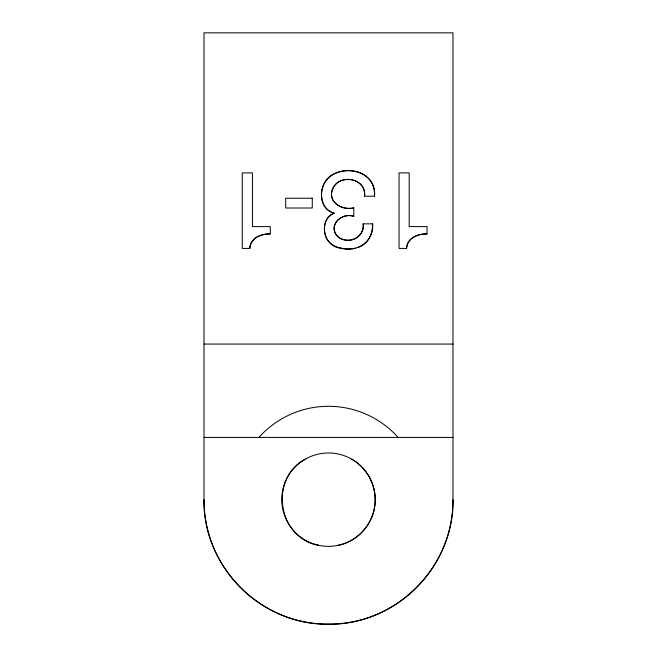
<?xml version="1.0" encoding="UTF-8"?>
<svg xmlns="http://www.w3.org/2000/svg" width="657" height="657" viewBox="0 0 657 657"><rect width="100%" height="100%" fill="white"/><g stroke="black" fill="none" stroke-linecap="round" stroke-linejoin="round"><path stroke-width="0.99" d="M452.985 499.665C454.57 566.104 395.103 625.85 328.5 624.15C261.897 625.85 202.43 566.104 204.015 499.665L204.015 32.85L452.985 32.85L452.985 499.665A124.485 124.485 0 0 1 328.5 624.15A124.485 124.485 0 0 1 204.015 499.665M372.593 223.848C374.465 241.259 356.455 253.109 340.589 248.083C323.367 246.868 317.848 219.742 334.199 213.147C321.577 210.084 318.653 194.086 324.049 183.804A22.601 22.601 0 0 1 331.711 175.222C348.695 164.62 376.338 172.799 374.506 196.197L364.545 196.197C366.68 178.104 340.071 173.522 332.902 188.148C326.71 201.707 341.796 210.831 353.795 207.899L353.795 216.325C342.174 212.334 328.155 224.464 336.844 235.715C346.099 245.57 365.317 238.154 363.173 223.848L372.593 223.848C372.601 229.794 371.18 235.879 367.616 240.733A18.651 18.651 0 0 1 361.169 246.194L358.467 247.352M363.173 223.848C364.257 233.949 355.018 242.269 345.081 239.961A14.692 14.692 0 0 1 338.33 237.087C326.972 226.41 340.794 212.071 353.795 216.325M249.775 248.42C250.522 237.785 261.051 233.941 270.273 233.908L270.273 226.599L252.428 226.599L252.428 172.898L242.252 172.898L242.252 248.42L249.775 248.42C250.465 237.826 260.944 233.654 270.273 233.908M406.543 248.42C407.291 237.785 417.827 233.941 427.042 233.908L427.042 226.599L409.196 226.599L409.196 172.898L399.029 172.898L399.029 248.42L406.543 248.42C407.233 237.826 417.721 233.654 427.042 233.908M338.018 545.367C359.133 541.311 375.533 521.19 375.18 499.665A46.68 46.68 0 0 0 305.16 459.235C268.483 478.559 277.878 538.485 318.982 545.367M355.494 248.182C344.892 250.071 330.997 248.272 325.987 237.358C322.431 228.759 324.591 216.679 334.199 213.147C316.83 208.597 318.284 182.211 332.59 174.672C349.951 164.858 376.28 173.111 374.506 196.197M353.795 207.899C337.788 211.275 323.564 197.092 336.622 183.278C347.093 174.598 366.245 181.053 364.545 196.197M204.015 344.063L452.985 344.063M204.015 437.422L452.985 437.422M351.848 459.243C366.08 467.324 375.295 483.297 375.18 499.665A46.68 46.68 0 0 1 305.16 540.095A46.68 46.68 0 0 1 305.16 459.235M258.907 437.422A93.36 93.36 0 0 1 398.093 437.422M312.272 198.209L285.688 198.209L285.688 208.006L312.272 208.006L312.272 198.209"/></g></svg>
